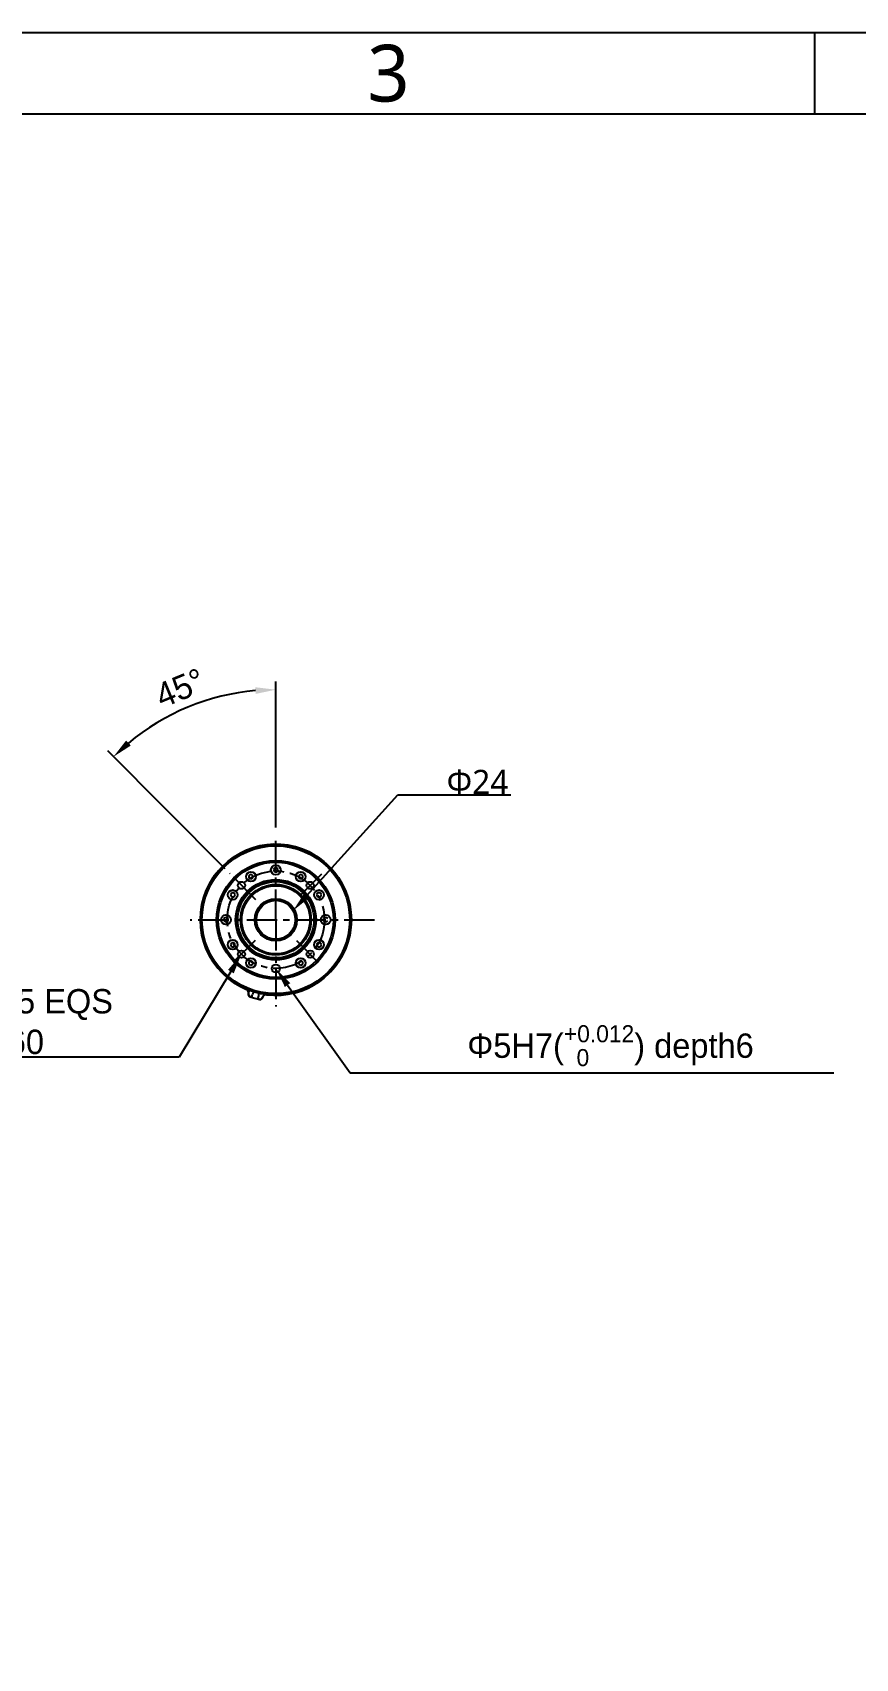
# Model space of a CAD drawing. Header units: millimetres. Extents: x 5828 to 6704, y 123 to 421.
# Drawn here: x 6393 to 6443.7, y 320.5 to 420.6 of the extents above; entities that cross this region are included whole.
import ezdxf
from ezdxf import colors
from ezdxf.entities.mleader import LeaderData, LeaderLine
from ezdxf.enums import TextEntityAlignment as Align
from ezdxf.math import Vec2, Vec3

# ---------------------------------------------------------------- set-up
doc = ezdxf.new("R2010")
doc.units = ezdxf.units.MM
doc.linetypes.add('CENTER', pattern=[0.6, 0.375, -0.075, 0.075, -0.075])
for name, color, linetype in [('中心线', 7, 'Continuous'), ('外形图', 7, 'Continuous'), ('多重引线', 7, 'Continuous'), ('尺寸标注', 7, 'Continuous'), ('模板', 7, 'Continuous')]:
    doc.layers.add(name, color=color, linetype=linetype)
doc.styles.get("Standard").update_dxf_attribs({"font": 'msyh.ttc'})
doc.styles.add('微软雅黑', font='msyh.ttc', dxfattribs={"height": 1.5})
doc.dimstyles.new('尺寸标注_细节_1_10比例', dxfattribs={"dimtxt": 1.5, "dimasz": 1.25, "dimexe": 0.5, "dimexo": 0.4, "dimgap": 0.5, "dimtad": 1, "dimlfac": 10, "dimdsep": 46, "dimtxsty": '微软雅黑', "dimcen": 0.09, "dimadec": 0, "dimazin": 0, "dimtp": 0.01, "dimtm": 0.01, "dimtfac": 1, "dimtofl": 0, "dimtmove": 0, "dimatfit": 3, "dimfxl": 1, "dimtolj": 1, "dimarcsym": 0})

# ---------------------------------------------------------------- blocks, each defined once
blk = doc.blocks.new('图纸页')
at = {"layer": '模板', "color": 2}
blk.add_line((6441.16, 420.62), (6441.16, 415.62), dxfattribs=at)
for points in [[(6283.66, 123.62), (6283.66, 420.62), (6703.66, 420.62), (6703.66, 123.62)], [(6308.66, 128.62), (6308.66, 415.62), (6698.66, 415.62), (6698.66, 128.62)]]:
    blk.add_lwpolyline(points, close=True, dxfattribs=at)
at = {"layer": '模板', "color": 2, "style": '微软雅黑'}
blk.add_text('3', height=3.5, dxfattribs=at).set_placement((6414.91, 418.12), align=Align.MIDDLE_CENTER)
for tag, height, p in [('编号', 4, (6669.32, 150.51)), ('当前页', 1.67, (6668.11, 141.19)), ('总页数', 1.67, (6673.32, 141.19)), ('比例', 1.67, (6628.66, 133.62))]:
    blk.add_attdef(tag, text='', height=height, dxfattribs=at).set_placement(p, align=Align.MIDDLE)
blk = doc.blocks.new('*D1065')
at = {"layer": 'Defpoints', "color": 0}
for p in [(6404.31, 379.67), (6407.97, 371.27), (6405.14, 368.82), (6406.36, 367.59), (6407.97, 365.98)]:
    blk.add_point(p, dxfattribs=at)
at = {"layer": '尺寸标注', "color": 0, "lineweight": -2}
for p, q in [((6407.97, 371.67), (6407.97, 380.65)), ((6404.85, 369.11), (6397.62, 376.38))]:
    blk.add_line(p, q, dxfattribs=at)
blk.add_arc((6407.97, 365.97), 14.18, 95.0525, 129.8063, dxfattribs=at)
at = {"layer": '尺寸标注', "color": 0}
for points in [[(6406.73, 379.89), (6406.71, 380.3), (6407.97, 380.15)], [(6398.75, 377.02), (6399.04, 376.71), (6397.97, 376.02)]]:
    blk.add_solid(points, dxfattribs=at)
at = {"layer": '尺寸标注', "color": 0, "insert": (6402.08, 380.25), "char_height": 1.5, "attachment_point": 5, "rotation": 22.4294, "style": '微软雅黑'}
blk.add_mtext('\\A1;{\\fAlibaba PuHuiTi 3.0 55 Regular|b0|i0|c134|p18;\\A1;45%%d}', dxfattribs=at)

msp = doc.modelspace()

# ---------------------------------------------------------------- linework, layer by layer
at = {"layer": '中心线', "linetype": 'CENTER', "ltscale": 5}
for p, q in [((6407.9727, 365.9616), (6407.9727, 371.1215)), ((6406.7391, 367.2057), (6405.1368, 368.8216)), ((6410.7794, 368.792), (6409.2426, 367.2422)), ((6414.0568, 365.9616), (6402.6925, 365.9616)), ((6407.9727, 365.9616), (6407.9727, 360.6374)), ((6406.7056, 364.7052), (6405.168, 363.1807)), ((6409.2477, 364.6974), (6410.8277, 363.099))]:
    msp.add_line(p, q, dxfattribs=at)
msp.add_circle((6407.9727, 365.9796), 3, dxfattribs=at)
at = {"layer": '外形图', "linetype": 'ByBlock'}
for p, q in [((6406.4377, 368.7826), (6406.3127, 368.7104)), ((6406.3127, 368.7104), (6406.3127, 368.5661)), ((6406.3127, 368.5661), (6406.4377, 368.4939)), ((6406.5627, 368.7104), (6406.4377, 368.7826)), ((6406.4377, 368.4939), (6406.5627, 368.5661)), ((6406.5627, 368.5661), (6406.5627, 368.7104)), ((6407.9006, 369.1746), (6407.8284, 369.0496)), ((6407.8284, 369.0496), (6407.9006, 368.9246)), ((6408.0449, 369.1746), (6407.9006, 369.1746)), ((6407.9006, 368.9246), (6408.0449, 368.9246)), ((6408.1171, 369.0496), (6408.0449, 369.1746)), ((6408.0449, 368.9246), (6408.1171, 369.0496)), ((6409.5077, 368.7826), (6409.3827, 368.7104)), ((6409.3827, 368.7104), (6409.3827, 368.5661)), ((6409.3827, 368.5661), (6409.5077, 368.4939)), ((6409.6327, 368.7104), (6409.5077, 368.7826)), ((6409.5077, 368.4939), (6409.6327, 368.5661)), ((6409.6327, 368.5661), (6409.6327, 368.7104)), ((6405.2419, 367.6396), (6405.1697, 367.5146)), ((6405.1697, 367.5146), (6405.2419, 367.3896)), ((6405.3862, 367.6396), (6405.2419, 367.6396)), ((6405.4584, 367.5146), (6405.3862, 367.6396)), ((6405.3862, 367.3896), (6405.4584, 367.5146)), ((6410.5593, 367.6396), (6410.4871, 367.5146)), ((6410.4871, 367.5146), (6410.5593, 367.3896)), ((6410.7036, 367.6396), (6410.5593, 367.6396)), ((6410.7758, 367.5146), (6410.7036, 367.6396)), ((6410.7036, 367.3896), (6410.7758, 367.5146)), ((6405.2419, 367.3896), (6405.3862, 367.3896)), ((6410.5593, 367.3896), (6410.7036, 367.3896)), ((6404.9027, 366.1239), (6404.7777, 366.0517)), ((6404.7777, 366.0517), (6404.7777, 365.9074)), ((6404.7777, 365.9074), (6404.9027, 365.8352)), ((6405.0277, 366.0517), (6404.9027, 366.1239)), ((6404.9027, 365.8352), (6405.0277, 365.9074)), ((6405.0277, 365.9074), (6405.0277, 366.0517)), ((6411.0427, 366.1239), (6410.9177, 366.0517)), ((6410.9177, 366.0517), (6410.9177, 365.9074)), ((6410.9177, 365.9074), (6411.0427, 365.8352)), ((6411.1677, 366.0517), (6411.0427, 366.1239)), ((6411.0427, 365.8352), (6411.1677, 365.9074)), ((6405.2419, 364.5696), (6405.1697, 364.4446)), ((6405.3862, 364.5696), (6405.2419, 364.5696)), ((6405.4584, 364.4446), (6405.3862, 364.5696)), ((6410.5593, 364.5696), (6410.4871, 364.4446)), ((6410.7036, 364.5696), (6410.5593, 364.5696)), ((6410.7758, 364.4446), (6410.7036, 364.5696)), ((6405.1697, 364.4446), (6405.2419, 364.3196)), ((6405.2419, 364.3196), (6405.3862, 364.3196)), ((6405.3862, 364.3196), (6405.4584, 364.4446)), ((6410.4871, 364.4446), (6410.5593, 364.3196)), ((6410.5593, 364.3196), (6410.7036, 364.3196)), ((6410.7036, 364.3196), (6410.7758, 364.4446)), ((6406.4377, 363.4652), (6406.3127, 363.393)), ((6406.3127, 363.393), (6406.3127, 363.2487)), ((6406.3127, 363.2487), (6406.4377, 363.1765)), ((6406.5627, 363.393), (6406.4377, 363.4652)), ((6406.4377, 363.1765), (6406.5627, 363.2487)), ((6406.5627, 363.2487), (6406.5627, 363.393)), ((6409.5077, 363.4652), (6409.3827, 363.393)), ((6409.3827, 363.393), (6409.3827, 363.2487)), ((6409.3827, 363.2487), (6409.5077, 363.1765)), ((6409.6327, 363.393), (6409.5077, 363.4652)), ((6409.5077, 363.1765), (6409.6327, 363.2487)), ((6409.6327, 363.2487), (6409.6327, 363.393)), ((6406.2877, 361.5143), (6406.3011, 361.5146)), ((6406.291, 361.3288), (6406.2877, 361.5143)), ((6406.3044, 361.329), (6406.3011, 361.5146)), ((6406.3044, 361.329), (6406.291, 361.3288)), ((6406.3651, 361.2339), (6406.3685, 361.2469)), ((6406.3651, 361.2339), (6406.9922, 361.0659)), ((6406.4889, 361.2146), (6406.3685, 361.2469)), ((6406.4855, 361.2017), (6406.5372, 361.3949)), ((6406.8718, 361.0982), (6406.9236, 361.2913)), ((6406.9957, 361.0788), (6406.8753, 361.1111)), ((6406.9957, 361.0788), (6406.9922, 361.0659)), ((6407.1879, 361.277), (6407.0923, 361.1179)), ((6407.1038, 361.111), (6407.0923, 361.1179)), ((6407.1994, 361.2701), (6407.1038, 361.111)), ((6407.1994, 361.2701), (6407.1879, 361.277))]:
    msp.add_line(p, q, dxfattribs=at)
for centre, radius in [((6407.9727, 365.9796), 4.65), ((6407.9727, 365.9796), 4.55), ((6407.9727, 365.9796), 3.65), ((6407.9727, 365.9796), 3.65), ((6407.9727, 365.9796), 3.55), ((6406.4377, 368.6382), 0.3), ((6407.9727, 369.0496), 0.3), ((6409.5077, 368.6382), 0.3), ((6405.314, 367.5146), 0.3), ((6407.9727, 365.9796), 2.48), ((6407.9727, 365.9796), 2.45), ((6407.9727, 365.9796), 2.35), ((6405.8514, 368.1009), 0.225), ((6407.9727, 365.9796), 2.1751), ((6407.9727, 365.9796), 2.1491), ((6407.9727, 365.9796), 2.104), ((6407.9727, 365.9796), 2.1), ((6410.0941, 368.1009), 0.225), ((6410.6314, 367.5146), 0.3), ((6407.9727, 365.9796), 1.3), ((6407.9727, 365.9796), 1.2709), ((6407.9727, 365.9796), 1.2), ((6404.9027, 365.9796), 0.3), ((6411.0427, 365.9796), 0.3), ((6405.314, 364.4446), 0.3), ((6410.6314, 364.4446), 0.3), ((6405.8514, 363.8582), 0.225), ((6406.4377, 363.3209), 0.3), ((6409.5077, 363.3209), 0.3), ((6410.0941, 363.8582), 0.225), ((6407.9727, 362.9796), 0.25)]:
    msp.add_circle(centre, radius, dxfattribs=at)
for centre, radius, start, end in [((6407.9727, 365.9796), 4.65, 262.87101, 247.129009), ((6406.0878, 361.5108), 0.2, 1, 67.129009), ((6406.7304, 361.3431), 0.2, 115.613796, 165), ((6406.391, 361.3305), 0.1, 181, 255), ((6406.391, 361.3305), 0.0866, 181, 255), ((6406.7304, 361.3431), 0.2, 345, 34.386204), ((6407.0181, 361.1625), 0.1, 255, 329), ((6407.0181, 361.1625), 0.0866, 255, 329), ((6407.3708, 361.167), 0.2, 82.870991, 149)]:
    msp.add_arc(centre, radius, start, end, dxfattribs=at)
for points, knots in [([(6406.2336, 361.667), (6406.2452, 361.656), (6406.2825, 361.612), (6406.3004, 361.5551), (6406.3011, 361.5146)], [0.30670994, 0.30670994, 0.30670994, 0.30670994, 0.500254669, 1, 1, 1, 1]), ([(6407.3226, 361.3752), (6407.3071, 361.3715), (6407.2528, 361.352), (6407.2088, 361.3117), (6407.1879, 361.277)], [0.306768487, 0.306768487, 0.306768487, 0.306768487, 0.500254856, 1, 1, 1, 1])]:
    msp.add_open_spline(points, degree=3, knots=knots, dxfattribs=at)

# ---------------------------------------------------------------- block references
at = {"layer": '多重引线'}
msp.add_blockref('图纸页', (0, 0), dxfattribs=at)

# ---------------------------------------------------------------- dimensions: what is measured, and where the dimension line sits
at = {"layer": '尺寸标注'}
dim = msp.add_angular_dim_2l(base=(6404.314, 379.6712), line1=((6407.9727, 365.9796), (6407.9727, 371.2737)), line2=((6405.1368, 368.8216), (6406.3641, 367.5882)), text='\\A1;{\\fAlibaba PuHuiTi 3.0 55 Regular|b0|i0|c134|p18;<>}', dimstyle='尺寸标注_细节_1_10比例', dxfattribs=at)
dim.commit()
dim.dimension.update_dxf_attribs({"geometry": '*D1065', "text_midpoint": (6402.0778, 380.2531)})

# ---------------------------------------------------------------- leaders
at = {"layer": '多重引线'}
ml = msp.add_multileader_mtext('Standard', dxfattribs=at)
ml.set_content('{\\C256;Φ24}', style='微软雅黑')
ml.set_leader_properties()
ml.build(insert=Vec2(0, 0))
ml.multileader.update_dxf_attribs({"text_left_attachment_type": 5, "text_right_attachment_type": 5, "dogleg_length": 1, "arrow_head_size": 1.25})
ctx = ml.context
ctx.base_point, ctx.char_height, ctx.arrow_head_size, ctx.plane_origin = Vec3(6416.4944, 373.6728), 1.5, 1.25, Vec3(6409.0334, 366.5408)
ctx.left_attachment, ctx.right_attachment = 5, 5
notes = []
notes.append((ctx, [(0, (1, 1, 0), (6415.4944, 373.6728), (1, 0), 1, [(0, [(6409.0334, 366.5408)], 0, [])])]))
ctx.mtext.insert, ctx.mtext.flow_direction = Vec3(6418.4944, 375.2144), 5
ml = msp.add_multileader_mtext('Standard', dxfattribs=at)
ml.set_content('\\pxqc;{\\fAlibaba PuHuiTi 3.0 65 Medium|b0|i0|c134|p18;4×M5 depth6.5 EQS\\PP.C.D \\C256;Φ60}')
ml.set_leader_properties()
ml.build(insert=Vec2(0, 0))
ml.multileader.update_dxf_attribs({"text_left_attachment_type": 5, "text_right_attachment_type": 5, "dogleg_length": 2.7778, "arrow_head_size": 1.25})
ctx = ml.context
ctx.base_point, ctx.char_height, ctx.arrow_head_size, ctx.landing_gap_size, ctx.plane_origin = Vec3(6378.412, 357.527), 1.5, 1.25, 0.5, Vec3(6405.8514, 368.1009)
ctx.left_attachment, ctx.right_attachment, ctx.text_align_type = 5, 5, 1
notes.append((ctx, [(0, (1, 1, 0), (6402.014, 357.527), (-1, 0), 2.7778, [(0, [(6405.8514, 363.8582)], 0, [])])]))
ctx.mtext.insert, ctx.mtext.alignment, ctx.mtext.flow_direction = Vec3(6388.8241, 361.7128), 2, 5
ml = msp.add_multileader_mtext('Standard', dxfattribs=at)
ml.set_content('\\A1;{\\fAlibaba PuHuiTi 3.0 65 Medium|b0|i0|c134|p18;\\C256;Φ5H7({\\H0.7x;\\S+0.012^   0;}) depth6}')
ml.set_leader_properties()
ml.build(insert=Vec2(0, 0))
ml.multileader.update_dxf_attribs({"text_left_attachment_type": 5, "text_right_attachment_type": 5, "dogleg_length": 1, "arrow_head_size": 1.25})
ctx = ml.context
ctx.base_point, ctx.char_height, ctx.arrow_head_size, ctx.landing_gap_size, ctx.plane_origin = Vec3(6418.1034, 356.5446), 1.5, 1.25, 0.5, Vec3(6407.9727, 362.9796)
ctx.left_attachment, ctx.right_attachment, ctx.text_align_type = 5, 5, 1
notes.append((ctx, [(0, (1, 1, 0), (6412.5478, 356.5446), (1, 0), 5.5556, [(0, [(6407.9727, 362.9796)], 0, [])])]))
ctx.mtext.insert, ctx.mtext.alignment, ctx.mtext.flow_direction = Vec3(6428.5873, 359.4874), 2, 5
for ctx, leaders in notes:
    for number, flags, end, landing, length, lines in leaders:
        leader = LeaderData()
        leader.index, (leader.has_last_leader_line, leader.has_dogleg_vector, leader.attachment_direction) = number, flags
        leader.last_leader_point, leader.dogleg_vector, leader.dogleg_length = Vec3(end), Vec3(landing), length
        for number, points, colour, breaks in lines:
            line = LeaderLine()
            line.index, line.vertices, line.color, line.breaks = number, Vec3.list(points), colors.encode_raw_color(colour), breaks
            leader.lines.append(line)
        ctx.leaders.append(leader)

doc.saveas('drawing.dxf')
